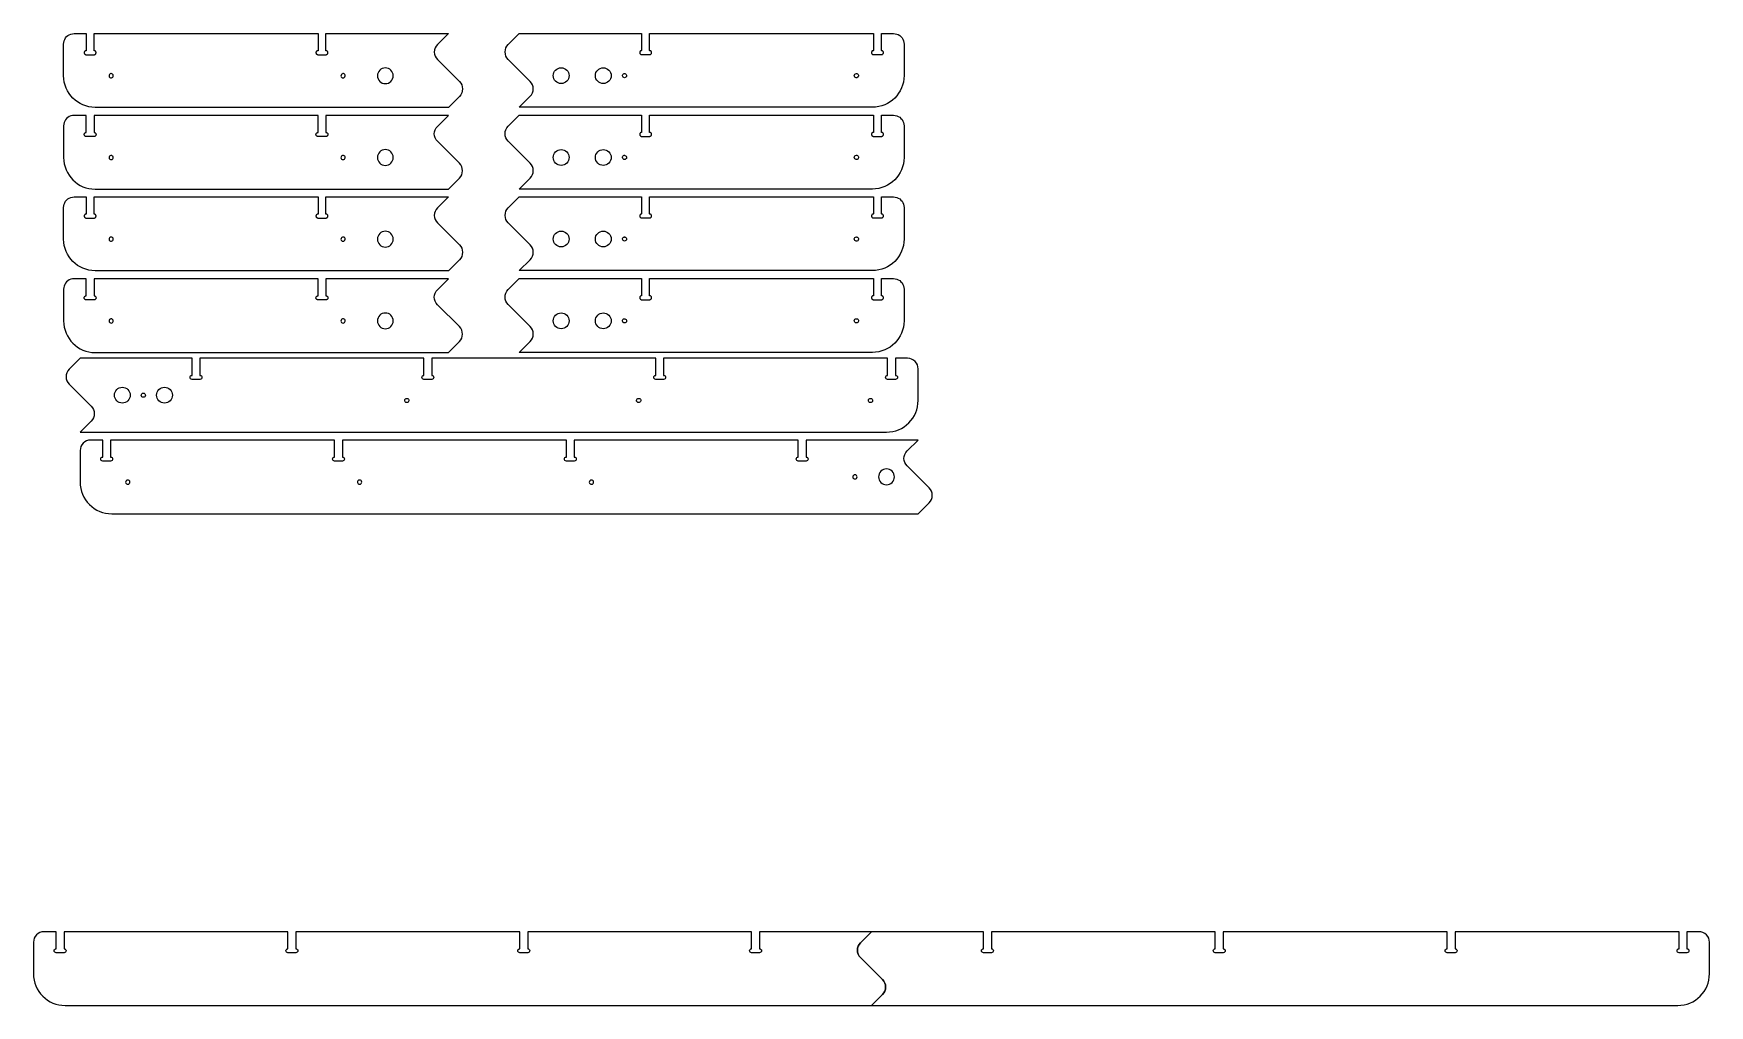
# Model space of a CAD drawing. Extents: x 4 to 163, y -46 to 47.
import ezdxf

# ---------------------------------------------------------------- set-up
doc = ezdxf.new("R2010")
doc.units = 0
doc.layers.add('MARKS_ON_FACE', color=5, linetype='CONTINUOUS')
doc.layers.add('THROUGH_CUT', color=18, linetype='CONTINUOUS')

msp = doc.modelspace()

# ---------------------------------------------------------------- linework, layer by layer
at = {"layer": 'MARKS_ON_FACE'}
for points in [[(37.32, 43.37, 0.414214), (36.57, 42.62, 0.414214), (37.32, 41.87, 0.414214), (38.07, 42.62, 0.414214)], [(54, 43.38, -0.414214), (54.75, 42.63, -0.414214), (54, 41.88, -0.414214), (53.25, 42.63, -0.414214)], [(58, 43.38, -0.414214), (58.75, 42.63, -0.414214), (58, 41.88, -0.414214), (57.25, 42.63, -0.414214)], [(37.32, 35.61, 0.414214), (36.57, 34.86, 0.414214), (37.32, 34.11, 0.414214), (38.07, 34.86, 0.414214)], [(54, 35.62, -0.414214), (54.75, 34.87, -0.414214), (54, 34.12, -0.414214), (53.25, 34.87, -0.414214)], [(58, 35.62, -0.414214), (58.75, 34.87, -0.414214), (58, 34.12, -0.414214), (57.25, 34.87, -0.414214)], [(37.32, 27.87, 0.414214), (36.57, 27.12, 0.414214), (37.32, 26.37, 0.414214), (38.07, 27.12, 0.414214)], [(54, 27.88, -0.414214), (54.75, 27.13, -0.414214), (54, 26.38, -0.414214), (53.25, 27.13, -0.414214)], [(58, 27.88, -0.414214), (58.75, 27.13, -0.414214), (58, 26.38, -0.414214), (57.25, 27.13, -0.414214)], [(37.32, 20.11, 0.414214), (36.57, 19.36, 0.414214), (37.32, 18.61, 0.414214), (38.07, 19.36, 0.414214)], [(54, 20.12, -0.414214), (54.75, 19.37, -0.414214), (54, 18.62, -0.414214), (53.25, 19.37, -0.414214)], [(58, 20.12, -0.414214), (58.75, 19.37, -0.414214), (58, 18.62, -0.414214), (57.25, 19.37, -0.414214)], [(12.36, 13.06, -0.414214), (13.11, 12.31, -0.414214), (12.36, 11.56, -0.414214), (11.61, 12.31, -0.414214)], [(16.36, 13.06, -0.414214), (17.11, 12.31, -0.414214), (16.36, 11.56, -0.414214), (15.61, 12.31, -0.414214)], [(84.88, 5.31, 0.414214), (84.13, 4.56, 0.414214), (84.88, 3.81, 0.414214), (85.63, 4.56, 0.414214)]]:
    msp.add_lwpolyline(points, format="xyb", close=True, dxfattribs=at)
at = {"layer": 'THROUGH_CUT'}
for points in [[(30.93, 46.62), (30.93, 45), (30.9, 45), (30.87, 44.99), (30.84, 44.98), (30.81, 44.96), (30.79, 44.94), (30.77, 44.91), (30.76, 44.88), (30.75, 44.85), (30.74, 44.82), (30.74, 44.79), (30.75, 44.76), (30.76, 44.73), (30.77, 44.7), (30.79, 44.68), (30.81, 44.66), (30.84, 44.64), (30.87, 44.63), (30.9, 44.62), (30.93, 44.62), (31.68, 44.62), (31.71, 44.62), (31.74, 44.63), (31.77, 44.64), (31.8, 44.66), (31.82, 44.68), (31.84, 44.7), (31.85, 44.73), (31.86, 44.76), (31.87, 44.79), (31.87, 44.82), (31.86, 44.85), (31.85, 44.88), (31.84, 44.91), (31.82, 44.94), (31.8, 44.96), (31.77, 44.98), (31.74, 44.99), (31.71, 45), (31.68, 45), (31.68, 46.62), (43.3, 46.62), (42.26, 45.58, 0.414214), (42.26, 44.16), (44.35, 42.08, -0.414214), (44.35, 40.66), (43.3, 39.62), (9.79, 39.62, -0.414213), (6.79, 42.62), (6.79, 45.62), (6.8, 45.77), (6.84, 45.93), (6.9, 46.07), (6.98, 46.21), (7.08, 46.33), (7.2, 46.43), (7.33, 46.51), (7.48, 46.57), (7.63, 46.61), (7.79, 46.62), (8.93, 46.62), (8.93, 45), (8.9, 45), (8.87, 44.99), (8.84, 44.98), (8.81, 44.96), (8.79, 44.94), (8.77, 44.91), (8.76, 44.88), (8.75, 44.85), (8.74, 44.82), (8.74, 44.79), (8.75, 44.76), (8.76, 44.73), (8.77, 44.7), (8.79, 44.68), (8.81, 44.66), (8.84, 44.64), (8.87, 44.63), (8.9, 44.62), (8.93, 44.62), (9.68, 44.62), (9.71, 44.62), (9.74, 44.63), (9.77, 44.64), (9.8, 44.66), (9.82, 44.68), (9.84, 44.7), (9.85, 44.73), (9.86, 44.76), (9.87, 44.79), (9.87, 44.82), (9.86, 44.85), (9.85, 44.88), (9.84, 44.91), (9.82, 44.94), (9.8, 44.96), (9.77, 44.98), (9.74, 44.99), (9.71, 45), (9.68, 45), (9.68, 46.62)], [(61.64, 46.63), (61.64, 45.01), (61.61, 45), (61.58, 45), (61.55, 44.98), (61.53, 44.97), (61.5, 44.95), (61.49, 44.92), (61.47, 44.89), (61.46, 44.86), (61.46, 44.83), (61.46, 44.8), (61.46, 44.77), (61.47, 44.74), (61.49, 44.71), (61.5, 44.69), (61.53, 44.67), (61.55, 44.65), (61.58, 44.64), (61.61, 44.63), (61.64, 44.63), (62.39, 44.63), (62.43, 44.63), (62.46, 44.64), (62.49, 44.65), (62.51, 44.67), (62.53, 44.69), (62.55, 44.71), (62.57, 44.74), (62.58, 44.77), (62.58, 44.8), (62.58, 44.83), (62.58, 44.86), (62.57, 44.89), (62.55, 44.92), (62.53, 44.95), (62.51, 44.97), (62.49, 44.98), (62.46, 45), (62.43, 45), (62.39, 45.01), (62.39, 46.63), (83.64, 46.63), (83.64, 45.01), (83.61, 45), (83.58, 45), (83.55, 44.98), (83.53, 44.97), (83.5, 44.95), (83.49, 44.92), (83.47, 44.89), (83.46, 44.86), (83.46, 44.83), (83.46, 44.8), (83.46, 44.77), (83.47, 44.74), (83.49, 44.71), (83.5, 44.69), (83.53, 44.67), (83.55, 44.65), (83.58, 44.64), (83.61, 44.63), (83.64, 44.63), (84.39, 44.63), (84.43, 44.63), (84.46, 44.64), (84.49, 44.65), (84.51, 44.67), (84.53, 44.69), (84.55, 44.71), (84.57, 44.74), (84.58, 44.77), (84.58, 44.8), (84.58, 44.83), (84.58, 44.86), (84.57, 44.89), (84.55, 44.92), (84.53, 44.95), (84.51, 44.97), (84.49, 44.98), (84.46, 45), (84.43, 45), (84.39, 45.01), (84.39, 46.63), (85.54, 46.63), (85.69, 46.61), (85.85, 46.58), (85.99, 46.52), (86.13, 46.44), (86.24, 46.33), (86.35, 46.21), (86.43, 46.08), (86.49, 45.94), (86.53, 45.78), (86.54, 45.63), (86.54, 42.63, -0.414213), (83.54, 39.63), (50.02, 39.63), (51.06, 40.67, 0.414214), (51.06, 42.08), (48.98, 44.17, -0.414214), (48.98, 45.58), (50.02, 46.63)], [(11.27, 42.82, 0.96149), (11.32, 42.42, 0.961471), (11.3, 42.82, 0.019643), (11.29, 42.82, 0.019633)], [(33.27, 42.81, 0.92035), (33.31, 42.42, 0.920352), (33.34, 42.82, 0.041476), (33.3, 42.82, 0.041477)], [(60.05, 42.82, -0.92035), (60.02, 42.43, -0.920352), (59.99, 42.82, -0.041476), (60.02, 42.83, -0.041477)], [(82.05, 42.82, -0.96149), (82, 42.43, -0.961471), (82.02, 42.83, -0.019643), (82.04, 42.83, -0.019633)], [(30.93, 38.86), (9.68, 38.86), (9.68, 37.24), (9.71, 37.24), (9.74, 37.23), (9.77, 37.22), (9.8, 37.2), (9.82, 37.18), (9.84, 37.15), (9.85, 37.13), (9.86, 37.1), (9.87, 37.06), (9.87, 37.03), (9.86, 37), (9.85, 36.97), (9.84, 36.95), (9.82, 36.92), (9.8, 36.9), (9.77, 36.88), (9.74, 36.87), (9.71, 36.86), (9.68, 36.86), (8.93, 36.86), (8.9, 36.86), (8.87, 36.87), (8.84, 36.88), (8.81, 36.9), (8.79, 36.92), (8.77, 36.95), (8.76, 36.97), (8.75, 37), (8.74, 37.03), (8.74, 37.06), (8.75, 37.1), (8.76, 37.13), (8.77, 37.15), (8.79, 37.18), (8.81, 37.2), (8.84, 37.22), (8.87, 37.23), (8.9, 37.24), (8.93, 37.24), (8.93, 38.86), (7.79, 38.86), (7.63, 38.85), (7.48, 38.81), (7.33, 38.75), (7.2, 38.67), (7.08, 38.57), (6.98, 38.45), (6.9, 38.31), (6.84, 38.17), (6.8, 38.02), (6.79, 37.86), (6.79, 34.86, 0.414213), (9.79, 31.86), (43.3, 31.86), (44.35, 32.9, 0.414214), (44.35, 34.32), (42.26, 36.4, -0.414214), (42.26, 37.82), (43.3, 38.86), (31.68, 38.86), (31.68, 37.24), (31.71, 37.24), (31.74, 37.23), (31.77, 37.22), (31.8, 37.2), (31.82, 37.18), (31.84, 37.15), (31.85, 37.13), (31.86, 37.1), (31.87, 37.06), (31.87, 37.03), (31.86, 37), (31.85, 36.97), (31.84, 36.95), (31.82, 36.92), (31.8, 36.9), (31.77, 36.88), (31.74, 36.87), (31.71, 36.86), (31.68, 36.86), (30.93, 36.86), (30.9, 36.86), (30.87, 36.87), (30.84, 36.88), (30.81, 36.9), (30.79, 36.92), (30.77, 36.95), (30.76, 36.97), (30.75, 37), (30.74, 37.03), (30.74, 37.06), (30.75, 37.1), (30.76, 37.13), (30.77, 37.15), (30.79, 37.18), (30.81, 37.2), (30.84, 37.22), (30.87, 37.23), (30.9, 37.24), (30.93, 37.24)], [(61.64, 38.87), (61.64, 37.25), (61.61, 37.25), (61.58, 37.24), (61.55, 37.23), (61.53, 37.21), (61.5, 37.19), (61.49, 37.16), (61.47, 37.13), (61.46, 37.1), (61.46, 37.07), (61.46, 37.04), (61.46, 37.01), (61.47, 36.98), (61.49, 36.95), (61.5, 36.93), (61.53, 36.91), (61.55, 36.89), (61.58, 36.88), (61.61, 36.87), (61.64, 36.87), (62.39, 36.87), (62.43, 36.87), (62.46, 36.88), (62.49, 36.89), (62.51, 36.91), (62.53, 36.93), (62.55, 36.95), (62.57, 36.98), (62.58, 37.01), (62.58, 37.04), (62.58, 37.07), (62.58, 37.1), (62.57, 37.13), (62.55, 37.16), (62.53, 37.19), (62.51, 37.21), (62.49, 37.23), (62.46, 37.24), (62.43, 37.25), (62.39, 37.25), (62.39, 38.87), (83.64, 38.87), (83.64, 37.25), (83.61, 37.25), (83.58, 37.24), (83.55, 37.23), (83.53, 37.21), (83.5, 37.19), (83.49, 37.16), (83.47, 37.13), (83.46, 37.1), (83.46, 37.07), (83.46, 37.04), (83.46, 37.01), (83.47, 36.98), (83.49, 36.95), (83.5, 36.93), (83.53, 36.91), (83.55, 36.89), (83.58, 36.88), (83.61, 36.87), (83.64, 36.87), (84.39, 36.87), (84.43, 36.87), (84.46, 36.88), (84.49, 36.89), (84.51, 36.91), (84.53, 36.93), (84.55, 36.95), (84.57, 36.98), (84.58, 37.01), (84.58, 37.04), (84.58, 37.07), (84.58, 37.1), (84.57, 37.13), (84.55, 37.16), (84.53, 37.19), (84.51, 37.21), (84.49, 37.23), (84.46, 37.24), (84.43, 37.25), (84.39, 37.25), (84.39, 38.87), (85.54, 38.87), (85.69, 38.86), (85.85, 38.82), (85.99, 38.76), (86.13, 38.68), (86.24, 38.58), (86.35, 38.46), (86.43, 38.32), (86.49, 38.18), (86.53, 38.02), (86.54, 37.87), (86.54, 34.87, -0.414213), (83.54, 31.87), (50.02, 31.87), (51.06, 32.91, 0.414214), (51.06, 34.33), (48.98, 36.41, -0.414214), (48.98, 37.83), (50.02, 38.87)], [(11.27, 35.06, 0.96149), (11.32, 34.66, 0.961471), (11.3, 35.06, 0.019643), (11.29, 35.06, 0.019633)], [(33.27, 35.06, 0.92035), (33.31, 34.66, 0.920352), (33.34, 35.06, 0.041476), (33.3, 35.06, 0.041477)], [(60.05, 35.06, -0.92035), (60.02, 34.67, -0.920352), (59.99, 35.07, -0.041476), (60.02, 35.07, -0.041477)], [(82.05, 35.07, -0.96149), (82, 34.67, -0.961471), (82.02, 35.07, -0.019643), (82.04, 35.07, -0.019633)], [(30.93, 31.12), (30.93, 29.5), (30.9, 29.5), (30.87, 29.49), (30.84, 29.48), (30.81, 29.46), (30.79, 29.44), (30.77, 29.41), (30.76, 29.38), (30.75, 29.35), (30.74, 29.32), (30.74, 29.29), (30.75, 29.26), (30.76, 29.23), (30.77, 29.2), (30.79, 29.18), (30.81, 29.16), (30.84, 29.14), (30.87, 29.13), (30.9, 29.12), (30.93, 29.12), (31.68, 29.12), (31.71, 29.12), (31.74, 29.13), (31.77, 29.14), (31.8, 29.16), (31.82, 29.18), (31.84, 29.2), (31.85, 29.23), (31.86, 29.26), (31.87, 29.29), (31.87, 29.32), (31.86, 29.35), (31.85, 29.38), (31.84, 29.41), (31.82, 29.44), (31.8, 29.46), (31.77, 29.48), (31.74, 29.49), (31.71, 29.5), (31.68, 29.5), (31.68, 31.12), (43.3, 31.12), (42.26, 30.08, 0.414214), (42.26, 28.66), (44.35, 26.58, -0.414214), (44.35, 25.16), (43.3, 24.12), (9.79, 24.12, -0.414213), (6.79, 27.12), (6.79, 30.12), (6.8, 30.27), (6.84, 30.43), (6.9, 30.57), (6.98, 30.71), (7.08, 30.83), (7.2, 30.93), (7.33, 31.01), (7.48, 31.07), (7.63, 31.11), (7.79, 31.12), (8.93, 31.12), (8.93, 29.5), (8.9, 29.5), (8.87, 29.49), (8.84, 29.48), (8.81, 29.46), (8.79, 29.44), (8.77, 29.41), (8.76, 29.38), (8.75, 29.35), (8.74, 29.32), (8.74, 29.29), (8.75, 29.26), (8.76, 29.23), (8.77, 29.2), (8.79, 29.18), (8.81, 29.16), (8.84, 29.14), (8.87, 29.13), (8.9, 29.12), (8.93, 29.12), (9.68, 29.12), (9.71, 29.12), (9.74, 29.13), (9.77, 29.14), (9.8, 29.16), (9.82, 29.18), (9.84, 29.2), (9.85, 29.23), (9.86, 29.26), (9.87, 29.29), (9.87, 29.32), (9.86, 29.35), (9.85, 29.38), (9.84, 29.41), (9.82, 29.44), (9.8, 29.46), (9.77, 29.48), (9.74, 29.49), (9.71, 29.5), (9.68, 29.5), (9.68, 31.12)], [(61.64, 31.13), (61.64, 29.51), (61.61, 29.5), (61.58, 29.5), (61.55, 29.48), (61.53, 29.47), (61.5, 29.45), (61.49, 29.42), (61.47, 29.39), (61.46, 29.36), (61.46, 29.33), (61.46, 29.3), (61.46, 29.27), (61.47, 29.24), (61.49, 29.21), (61.5, 29.19), (61.53, 29.17), (61.55, 29.15), (61.58, 29.14), (61.61, 29.13), (61.64, 29.13), (62.39, 29.13), (62.43, 29.13), (62.46, 29.14), (62.49, 29.15), (62.51, 29.17), (62.53, 29.19), (62.55, 29.21), (62.57, 29.24), (62.58, 29.27), (62.58, 29.3), (62.58, 29.33), (62.58, 29.36), (62.57, 29.39), (62.55, 29.42), (62.53, 29.45), (62.51, 29.47), (62.49, 29.48), (62.46, 29.5), (62.43, 29.5), (62.39, 29.51), (62.39, 31.13), (83.64, 31.13), (83.64, 29.51), (83.61, 29.5), (83.58, 29.5), (83.55, 29.48), (83.53, 29.47), (83.5, 29.45), (83.49, 29.42), (83.47, 29.39), (83.46, 29.36), (83.46, 29.33), (83.46, 29.3), (83.46, 29.27), (83.47, 29.24), (83.49, 29.21), (83.5, 29.19), (83.53, 29.17), (83.55, 29.15), (83.58, 29.14), (83.61, 29.13), (83.64, 29.13), (84.39, 29.13), (84.43, 29.13), (84.46, 29.14), (84.49, 29.15), (84.51, 29.17), (84.53, 29.19), (84.55, 29.21), (84.57, 29.24), (84.58, 29.27), (84.58, 29.3), (84.58, 29.33), (84.58, 29.36), (84.57, 29.39), (84.55, 29.42), (84.53, 29.45), (84.51, 29.47), (84.49, 29.48), (84.46, 29.5), (84.43, 29.5), (84.39, 29.51), (84.39, 31.13), (85.54, 31.13), (85.69, 31.11), (85.85, 31.08), (85.99, 31.02), (86.13, 30.94), (86.24, 30.83), (86.35, 30.71), (86.43, 30.58), (86.49, 30.44), (86.53, 30.28), (86.54, 30.13), (86.54, 27.13, -0.414213), (83.54, 24.13), (50.02, 24.13), (51.06, 25.17, 0.414214), (51.06, 26.58), (48.98, 28.67, -0.414214), (48.98, 30.08), (50.02, 31.13)], [(11.27, 27.32, 0.96149), (11.32, 26.92, 0.961471), (11.3, 27.32, 0.019643), (11.29, 27.32, 0.019633)], [(33.27, 27.31, 0.92035), (33.31, 26.92, 0.920352), (33.34, 27.32, 0.041476), (33.3, 27.32, 0.041477)], [(60.05, 27.32, -0.92035), (60.02, 26.93, -0.920352), (59.99, 27.32, -0.041476), (60.02, 27.33, -0.041477)], [(82.05, 27.32, -0.96149), (82, 26.93, -0.961471), (82.02, 27.33, -0.019643), (82.04, 27.33, -0.019633)], [(30.93, 23.36), (9.68, 23.36), (9.68, 21.74), (9.71, 21.74), (9.74, 21.73), (9.77, 21.72), (9.8, 21.7), (9.82, 21.68), (9.84, 21.65), (9.85, 21.63), (9.86, 21.6), (9.87, 21.56), (9.87, 21.53), (9.86, 21.5), (9.85, 21.47), (9.84, 21.45), (9.82, 21.42), (9.8, 21.4), (9.77, 21.38), (9.74, 21.37), (9.71, 21.36), (9.68, 21.36), (8.93, 21.36), (8.9, 21.36), (8.87, 21.37), (8.84, 21.38), (8.81, 21.4), (8.79, 21.42), (8.77, 21.45), (8.76, 21.47), (8.75, 21.5), (8.74, 21.53), (8.74, 21.56), (8.75, 21.6), (8.76, 21.63), (8.77, 21.65), (8.79, 21.68), (8.81, 21.7), (8.84, 21.72), (8.87, 21.73), (8.9, 21.74), (8.93, 21.74), (8.93, 23.36), (7.79, 23.36), (7.63, 23.35), (7.48, 23.31), (7.33, 23.25), (7.2, 23.17), (7.08, 23.07), (6.98, 22.95), (6.9, 22.81), (6.84, 22.67), (6.8, 22.52), (6.79, 22.36), (6.79, 19.36, 0.414213), (9.79, 16.36), (43.3, 16.36), (44.35, 17.4, 0.414214), (44.35, 18.82), (42.26, 20.9, -0.414214), (42.26, 22.32), (43.3, 23.36), (31.68, 23.36), (31.68, 21.74), (31.71, 21.74), (31.74, 21.73), (31.77, 21.72), (31.8, 21.7), (31.82, 21.68), (31.84, 21.65), (31.85, 21.63), (31.86, 21.6), (31.87, 21.56), (31.87, 21.53), (31.86, 21.5), (31.85, 21.47), (31.84, 21.45), (31.82, 21.42), (31.8, 21.4), (31.77, 21.38), (31.74, 21.37), (31.71, 21.36), (31.68, 21.36), (30.93, 21.36), (30.9, 21.36), (30.87, 21.37), (30.84, 21.38), (30.81, 21.4), (30.79, 21.42), (30.77, 21.45), (30.76, 21.47), (30.75, 21.5), (30.74, 21.53), (30.74, 21.56), (30.75, 21.6), (30.76, 21.63), (30.77, 21.65), (30.79, 21.68), (30.81, 21.7), (30.84, 21.72), (30.87, 21.73), (30.9, 21.74), (30.93, 21.74)], [(61.64, 23.37), (61.64, 21.75), (61.61, 21.75), (61.58, 21.74), (61.55, 21.73), (61.53, 21.71), (61.5, 21.69), (61.49, 21.66), (61.47, 21.63), (61.46, 21.6), (61.46, 21.57), (61.46, 21.54), (61.46, 21.51), (61.47, 21.48), (61.49, 21.45), (61.5, 21.43), (61.53, 21.41), (61.55, 21.39), (61.58, 21.38), (61.61, 21.37), (61.64, 21.37), (62.39, 21.37), (62.43, 21.37), (62.46, 21.38), (62.49, 21.39), (62.51, 21.41), (62.53, 21.43), (62.55, 21.45), (62.57, 21.48), (62.58, 21.51), (62.58, 21.54), (62.58, 21.57), (62.58, 21.6), (62.57, 21.63), (62.55, 21.66), (62.53, 21.69), (62.51, 21.71), (62.49, 21.73), (62.46, 21.74), (62.43, 21.75), (62.39, 21.75), (62.39, 23.37), (83.64, 23.37), (83.64, 21.75), (83.61, 21.75), (83.58, 21.74), (83.55, 21.73), (83.53, 21.71), (83.5, 21.69), (83.49, 21.66), (83.47, 21.63), (83.46, 21.6), (83.46, 21.57), (83.46, 21.54), (83.46, 21.51), (83.47, 21.48), (83.49, 21.45), (83.5, 21.43), (83.53, 21.41), (83.55, 21.39), (83.58, 21.38), (83.61, 21.37), (83.64, 21.37), (84.39, 21.37), (84.43, 21.37), (84.46, 21.38), (84.49, 21.39), (84.51, 21.41), (84.53, 21.43), (84.55, 21.45), (84.57, 21.48), (84.58, 21.51), (84.58, 21.54), (84.58, 21.57), (84.58, 21.6), (84.57, 21.63), (84.55, 21.66), (84.53, 21.69), (84.51, 21.71), (84.49, 21.73), (84.46, 21.74), (84.43, 21.75), (84.39, 21.75), (84.39, 23.37), (85.54, 23.37), (85.69, 23.36), (85.85, 23.32), (85.99, 23.26), (86.13, 23.18), (86.24, 23.08), (86.35, 22.96), (86.43, 22.82), (86.49, 22.68), (86.53, 22.52), (86.54, 22.37), (86.54, 19.37, -0.414213), (83.54, 16.37), (50.02, 16.37), (51.06, 17.41, 0.414214), (51.06, 18.83), (48.98, 20.91, -0.414214), (48.98, 22.33), (50.02, 23.37)], [(11.27, 19.56, 0.96149), (11.32, 19.16, 0.961471), (11.3, 19.56, 0.019643), (11.29, 19.56, 0.019633)], [(33.27, 19.56, 0.92035), (33.31, 19.16, 0.920352), (33.34, 19.56, 0.041476), (33.3, 19.56, 0.041477)], [(60.05, 19.56, -0.92035), (60.02, 19.17, -0.920352), (59.99, 19.57, -0.041476), (60.02, 19.57, -0.041477)], [(82.05, 19.57, -0.96149), (82, 19.17, -0.961471), (82.02, 19.57, -0.019643), (82.04, 19.57, -0.019633)], [(8.36, 8.81), (84.88, 8.81, 0.414214), (87.88, 11.81), (87.88, 14.81, 0.414214), (86.88, 15.81), (85.73, 15.81), (85.73, 14.19, -1), (85.73, 13.81), (84.98, 13.81, -1), (84.98, 14.19), (84.98, 15.81), (63.73, 15.81), (63.73, 14.19, -1), (63.73, 13.81), (62.98, 13.81, -1), (62.98, 14.19), (62.98, 15.81), (41.73, 15.81), (41.73, 14.19, -1), (41.73, 13.81), (40.98, 13.81, -1), (40.98, 14.19), (40.98, 15.81), (19.73, 15.81), (19.73, 14.19, -1), (19.73, 13.81), (18.98, 13.81, -1), (18.98, 14.19), (18.98, 15.81), (8.36, 15.81), (7.32, 14.77, 0.414214), (7.32, 13.35), (9.4, 11.27, -0.414214), (9.4, 9.85)], [(14.36, 12.51, -0.414214), (14.56, 12.31, -0.414214), (14.36, 12.11, -0.414214), (14.16, 12.31, -0.414214)], [(39.39, 12.01, -0.963401), (39.34, 11.61, -0.965922), (39.36, 12.01, -0.017334), (39.37, 12.01, -0.01864)], [(61.39, 12.01, -0.963401), (61.34, 11.61, -0.964287), (61.36, 12.01, -0.018181), (61.37, 12.01, -0.01864)], [(83.39, 12.01, -0.963401), (83.34, 11.61, -0.964287), (83.36, 12.01, -0.018181), (83.37, 12.01, -0.01864)], [(87.88, 1.06), (88.92, 2.1, 0.414214), (88.92, 3.52), (86.83, 5.6, -0.414214), (86.83, 7.02), (87.88, 8.06), (77.25, 8.06), (77.25, 6.44, -1), (77.25, 6.06), (76.5, 6.06, -1), (76.5, 6.44), (76.5, 8.06), (55.25, 8.06), (55.25, 6.44, -1), (55.25, 6.06), (54.5, 6.06, -1), (54.5, 6.44), (54.5, 8.06), (33.25, 8.06), (33.25, 6.44, -1), (33.25, 6.06), (32.5, 6.06, -1), (32.5, 6.44), (32.5, 8.06), (11.25, 8.06), (11.25, 6.44, -1), (11.25, 6.06), (10.5, 6.06, -1), (10.5, 6.44), (10.5, 8.06), (9.36, 8.06, 0.414214), (8.36, 7.06), (8.36, 4.06, 0.414214), (11.36, 1.06)], [(12.85, 4.26, 0.963401), (12.89, 3.86, 0.964287), (12.88, 4.26, 0.018181), (12.86, 4.26, 0.01864)], [(34.85, 4.26, 0.963401), (34.89, 3.86, 0.964287), (34.88, 4.26, 0.018181), (34.86, 4.26, 0.01864)], [(56.85, 4.26, 0.963401), (56.89, 3.86, 0.965922), (56.88, 4.26, 0.017334), (56.86, 4.26, 0.01864)], [(81.88, 4.76, 0.414214), (81.68, 4.56, 0.414214), (81.88, 4.36, 0.414214), (82.08, 4.56, 0.414214)], [(83.45, -45.59), (84.5, -44.55, 0.414214), (84.5, -43.14), (82.41, -41.05, -0.414214), (82.41, -39.64), (83.45, -38.59), (72.83, -38.59), (72.83, -40.21, -1), (72.83, -40.59), (72.08, -40.59, -1), (72.08, -40.21), (72.08, -38.59), (50.83, -38.59), (50.83, -40.21, -1), (50.83, -40.59), (50.08, -40.59, -1), (50.08, -40.21), (50.08, -38.59), (28.83, -38.59), (28.83, -40.21, -1), (28.83, -40.59), (28.08, -40.59, -1), (28.08, -40.21), (28.08, -38.59), (6.83, -38.59), (6.83, -40.21, -1), (6.83, -40.59), (6.08, -40.59, -1), (6.08, -40.21), (6.08, -38.59), (4.93, -38.59, 0.414214), (3.93, -39.59), (3.93, -42.59, 0.414214), (6.93, -45.59)], [(83.45, -45.59), (159.97, -45.59, 0.414214), (162.97, -42.59), (162.97, -39.59, 0.414214), (161.97, -38.59), (160.83, -38.59), (160.83, -40.21, -1), (160.83, -40.59), (160.08, -40.59, -1), (160.08, -40.21), (160.08, -38.59), (138.83, -38.59), (138.83, -40.21, -1), (138.83, -40.59), (138.08, -40.59, -1), (138.08, -40.21), (138.08, -38.59), (116.83, -38.59), (116.83, -40.21, -1), (116.83, -40.59), (116.08, -40.59, -1), (116.08, -40.21), (116.08, -38.59), (94.83, -38.59), (94.83, -40.21, -1), (94.83, -40.59), (94.08, -40.59, -1), (94.08, -40.21), (94.08, -38.59), (83.45, -38.59), (82.41, -39.64, 0.414214), (82.41, -41.05), (84.5, -43.14, -0.414214), (84.5, -44.55)]]:
    msp.add_lwpolyline(points, format="xyb", close=True, dxfattribs=at)

doc.saveas('drawing.dxf')
